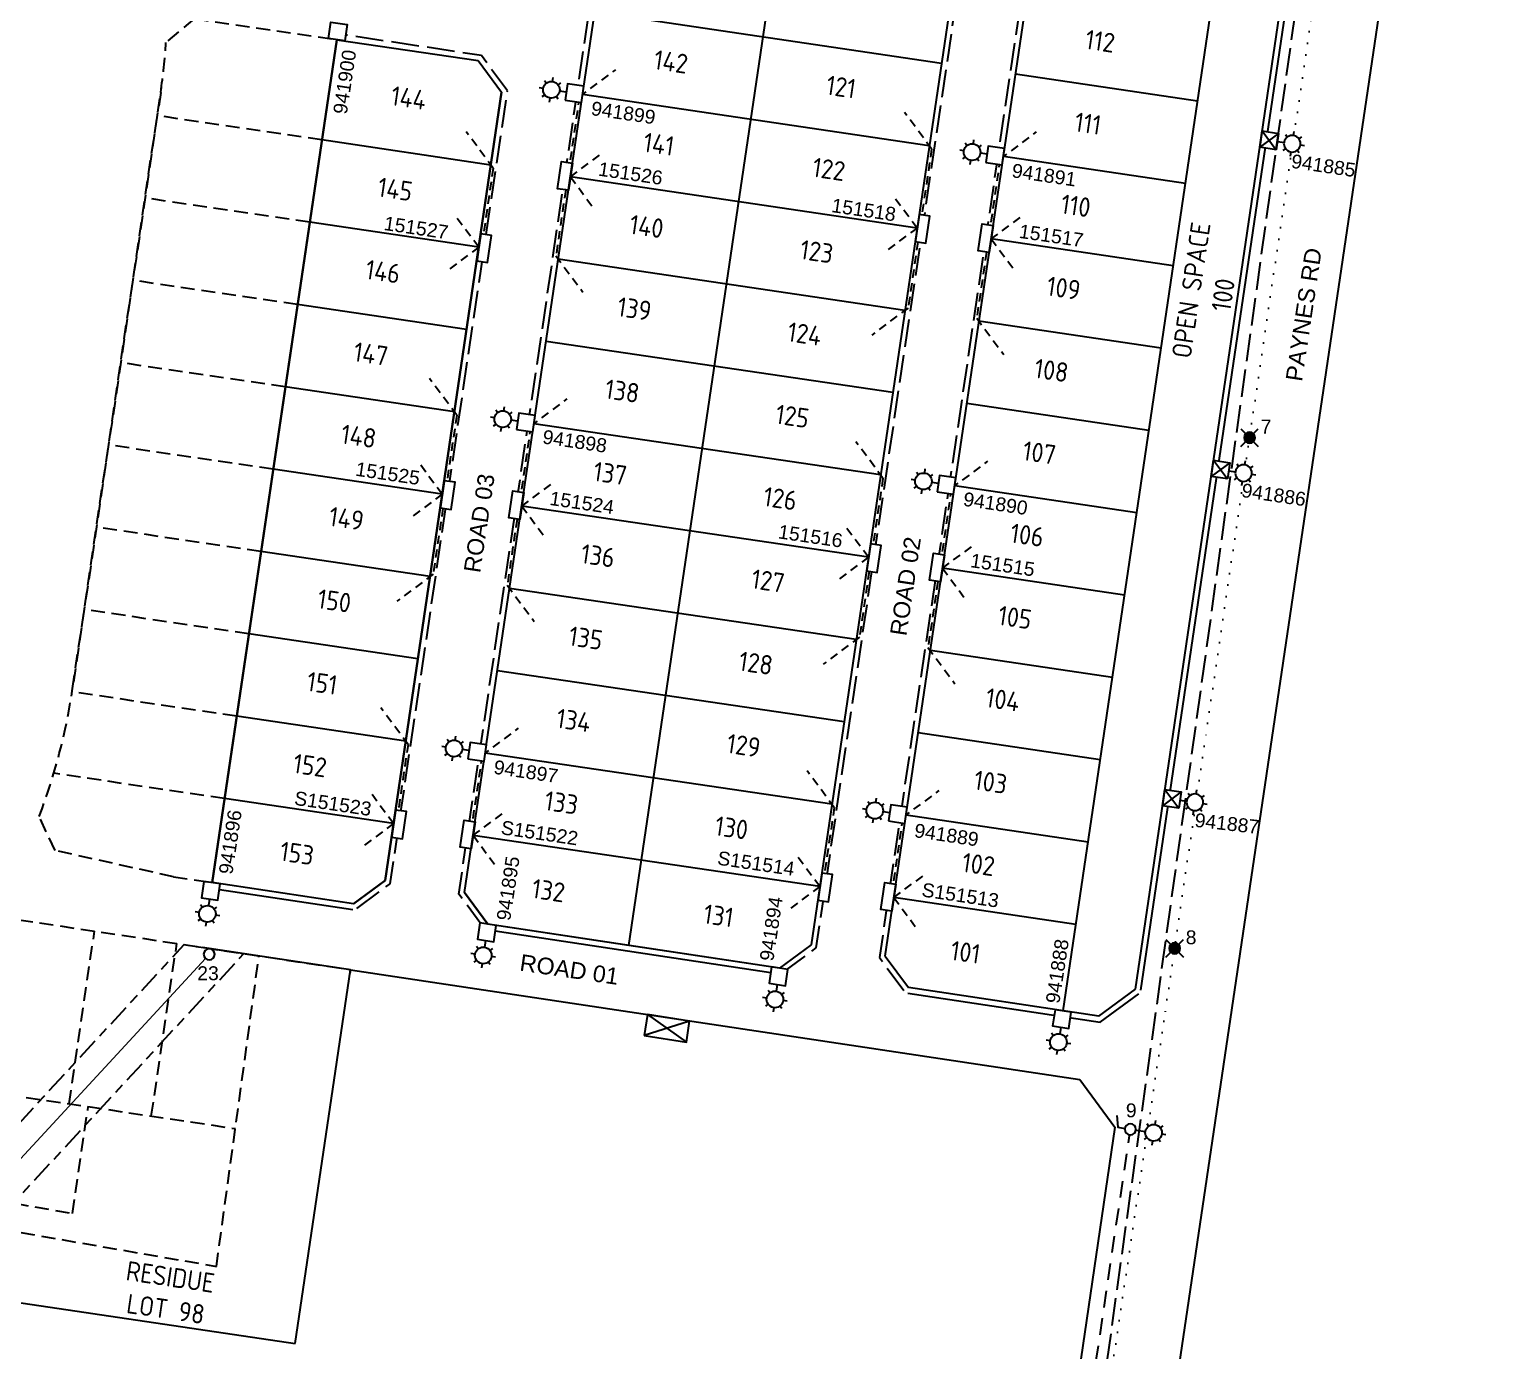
# Model space of a CAD drawing. Header units: metres. Extents: x 294464 to 297376, y 6182000 to 6185311.
# Drawn here: x 295816.6 to 296078.9, y 6183440.1 to 6183678.4 of the extents above; entities that cross this region are included whole.
import ezdxf
from ezdxf.enums import TextEntityAlignment as Align

# ---------------------------------------------------------------- set-up
doc = ezdxf.new("R2010")
doc.units = ezdxf.units.M
for name, pattern in [('Cable Exist UG', [8.2, 4, -1.2, 1.8, -1.2]), ('Cable Remove', [2, 0, -2]), ('Dash', [5, 3, -2]), ('DASHED', [0.75, 0.5, -0.25]), ('IE Trench LV', [6.5, 5, -1.5])]:
    doc.linetypes.add(name, pattern=pattern)
for name, color, linetype in [('_User Miscellaneous1', 7, 'Continuous'), ('_User Miscellaneous2', 7, 'Continuous'), ('_User_LV_Exist', 7, 'Continuous'), ('Equip_SP_SL_NEW', 7, 'Continuous'), ('Notes', 7, 'Continuous'), ('OH_Details_SP_MISC', 7, 'Continuous'), ('Services_SP_NEW_UG', 7, 'Continuous'), ('Sub_SP_NEW', 7, 'Continuous'), ('SupportsOH_SP_TR_HV_LV_SL_NEW', 7, 'Continuous'), ('SupportsUG_SP_LV_EXT', 7, 'Continuous'), ('SupportsUG_SP_LV_NEW', 7, 'Continuous'), ('SupportsUG_SP_LV_SL_NEW', 7, 'Continuous'), ('Trench_SP_NEW', 7, 'Continuous')]:
    doc.layers.add(name, color=color, linetype=linetype)
doc.layers.add('Cadastre Roads_SP_EXT', color=9, linetype='Continuous', lineweight=5)
doc.styles.add('POLE_LABEL', font='arial.ttf')
doc.styles.add('SL_LABEL', font='arial.ttf')
doc.styles.get("Standard").update_dxf_attribs({"font": 'arial.ttf'})
doc.styles.add('X_78107_BDRY_ST01$0$IsoCP', font='isocp.shx')
doc.linetypes.add('Cable 1', pattern='A,7,-3,["//",Standard,S=1.5,R=0,X=-2.1,Y=-0.7],-0.001', length=10.001)
doc.linetypes.add('IE Trench HV', pattern='A,7,-0.2,["/",Standard,S=3,R=0,X=0.6,Y=-1.4],-2.5', length=9.7)

# ---------------------------------------------------------------- blocks, each defined once
blk = doc.blocks.new('SUB_PADMOUNT_NEW')
for p, q in [((-3.84, 1.92), (3.84, -1.92)), ((3.84, 1.92), (-3.84, -1.92))]:
    blk.add_line(p, q)
blk.add_lwpolyline([(-3.84, -1.92), (3.84, -1.92), (3.84, 1.92), (-3.84, 1.92)], close=True)
for tag, height, flags, p in [('ASSET_NUM', 2.5, 8, (2, 2)), ('STREET_CODE', 0.2, 9, (1.5, 0)), ('OPERATING_VOLTAGE', 0.2, 9, (1.5, -0.4)), ('ORIENTATION', 0.2, 9, (1.5, -0.6)), ('OWNED_BY', 0.2, 9, (1.5, -0.8)), ('OPERATED_BY', 0.2, 9, (1.5, -1)), ('CONSTRUCTED_VOLTAGE', 0.2, 9, (1.5, -1.4)), ('SECONDARY_VOLTAGE', 0.2, 9, (1.5, -1.6)), ('STATE', 0.2, 9, (1.5, -1.8)), ('SUBSTATION_TYPE', 0.2, 9, (1.5, -2.2)), ('NO_PHASES', 0.2, 9, (1.5, -0.2)), ('MAINTAINED_BY', 0.2, 9, (1.5, -1.2)), ('PARENT', 0.2, 9, (1.5, -2)), ('USAGE', 0.2, 9, (1.5, -2.4)), ('LEGEND', 0.2, 9, (1.5, -2.6)), ('SUBURB', 0.2, 9, (1.5, -2.8)), ('STREETNAME', 0.2, 9, (1.5, -3)), ('Z', 0.2, 1, (1.5, -3.6)), ('LOCATION', 0.2, 9, (1.5, -3.2)), ('NOTES', 0.2, 9, (1.5, -3.4))]:
    blk.add_attdef(tag, text='', height=height, dxfattribs=dict(flags=flags)).set_placement(p, align=Align.MIDDLE_LEFT)
blk = doc.blocks.new('COLUMN_NEW')
blk.add_wipeout([(-1.485, -1.485), (1.485, -1.485), (1.485, 1.485), (-1.485, 1.485)])
at = {"lineweight": -3}
blk.add_lwpolyline([(-1.485, -1.485), (1.485, -1.485), (1.485, 1.485), (-1.485, 1.485)], close=True, dxfattribs=at)
for tag, height, flags, p in [('ASSET_NUM', 2.5, 8, (2, 2)), ('STREET_CODE', 0.2, 9, (1.5, 0)), ('OWNED_BY', 0.2, 9, (1.5, -0.4)), ('OPERATED_BY', 0.2, 9, (1.5, -0.6)), ('STATE', 0.2, 9, (1.5, -1)), ('SUBURB', 0.2, 9, (1.5, -1.8)), ('STREETNAME', 0.2, 9, (1.5, -2)), ('COLUMN_TYPE', 0.2, 9, (1.5, -0.2)), ('USAGE', 0.2, 9, (1.5, -1.2)), ('MAINTAINED_BY', 0.2, 9, (1.5, -0.8)), ('LEGEND', 0.2, 9, (1.5, -1.4)), ('PARENT', 0.2, 9, (1.5, -1.6)), ('LOCATION', 0.2, 9, (1.5, -2.2)), ('NOTES', 0.2, 9, (1.5, -2.4)), ('LABEL_ALIGNMENT', 0.2, 9, (1.5, -2.6)), ('Z', 0.2, 1, (1.5, -2.8))]:
    blk.add_attdef(tag, text='', height=height, dxfattribs=dict(flags=flags)).set_placement(p, align=Align.MIDDLE_LEFT)
at = {"style": 'POLE_LABEL', "flags": 9}
blk.add_attdef('STRUCTURE_PLANT_NUMBER', text='', height=0.2, dxfattribs=at).set_placement((1.5, 0.242), align=Align.MIDDLE_LEFT)
blk = doc.blocks.new('*U27')
for tag, height, flags, p in [('OPERATING_VOLTAGE', 0.2, 9, (0, -1.4)), ('ORIENTATION', 0.2, 9, (0, -1.6)), ('OWNED_BY', 0.2, 9, (0, -1.8)), ('STATE', 0.2, 9, (0, -2)), ('CEXIST', 0.2, 9, (0, -2.4)), ('CNEW', 0.2, 9, (0, -2.6)), ('NO_PHASES', 0.2, 9, (0, -1.2)), ('USAGE', 0.2, 9, (0, -2.2)), ('LNUMBER', 2.5, 8, (1.2, -2.8)), ('CNUMBER', 0.2, 9, (0, -2.8)), ('CREMOVE', 0.2, 9, (0, -3)), ('CREPLACE', 0.2, 9, (0, -3.2)), ('LKINGHEIGHT', 0.2, 9, (0, -3.4)), ('LBRACKET', 0.2, 9, (0, -3.6)), ('LBRACKETVOCAB', 0.2, 9, (0, -3.8)), ('LCATEGORY', 0.2, 9, (0, -4)), ('LCHARGE1', 0.2, 9, (0, -4.2)), ('LCHARGE1PERCENT', 0.2, 9, (0, -4.4)), ('LCHARGE2', 0.2, 9, (0, -4.6)), ('LCHARGE2PERCENT', 0.2, 9, (0, -4.8)), ('LCHARGE3', 0.2, 9, (0, -5)), ('LCHARGE3PERCENT', 0.2, 9, (0, -5.2)), ('LEXIST', 0.2, 9, (0, -5.4)), ('LLAMP', 0.2, 9, (0, -5.6)), ('LLAMPVOCAB', 0.2, 9, (0, -5.8)), ('LMAST', 0.2, 9, (0, -6)), ('LMASTVOCAB', 0.2, 9, (0, -6.2)), ('LNEW', 0.2, 9, (0, -6.4)), ('LANTNUMBER', 0.2, 9, (0, -6.6)), ('LOUTREACH', 0.2, 9, (0, -7)), ('LOUTREACHVOCAB', 0.2, 9, (0, -7.2)), ('LRATECODE', 0.2, 9, (0, -7.4)), ('LREMOVE', 0.2, 9, (0, -7.6)), ('LREPLACE', 0.2, 9, (0, -7.8)), ('SUBURB', 0.2, 9, (0, -8.6)), ('STREETNAME', 0.2, 9, (0, -8.8)), ('LTYPE', 0.2, 9, (0, -8)), ('LTYPEVOCAB', 0.2, 9, (0, -8.2)), ('LEGEND', 0.2, 9, (0, -8.4)), ('LOCATION', 0.2, 9, (0, -9)), ('NOTES', 0.2, 9, (0, -9.2)), ('MAINTAINED_BY', 0.2, 9, (0, -9.86))]:
    blk.add_attdef(tag, text='', height=height, dxfattribs=dict(flags=flags)).set_placement(p, align=Align.MIDDLE_LEFT)
at = {"flags": 9}
blk.add_attdef('OPERATED_BY', (0, -9.61), '', height=0.2, dxfattribs=at)
blk.add_wipeout([(0, 4.97), (1.46, 4.18), (2.25, 2.72), (1.46, 1.26), (0, 0.37), (-1.46, 1.26), (-2.25, 2.72), (-1.46, 4.18)])
for p, q in [((-2.25, 2.72), (-1.5, 2.72)), ((-1.46, 4.18), (-1.06, 3.78)), ((0, 4.22), (0, 4.97)), ((1.46, 4.18), (1.06, 3.78)), ((1.5, 2.72), (2.25, 2.72)), ((-1.46, 1.26), (-1.06, 1.66)), ((0, 0), (0, 1.22)), ((0, 0), (0, 0)), ((1.46, 1.26), (1.06, 1.66))]:
    blk.add_line(p, q)
blk.add_circle((0, 2.72), 1.5)
at = {"style": 'SL_LABEL'}
for tag, height, flags, p in [('ASSET_NUM', 2.5, 8, (2, 2)), ('STREET_CODE', 0.2, 9, (0, -0.2))]:
    blk.add_attdef(tag, text='', height=height, dxfattribs=dict(at, flags=flags)).set_placement(p, align=Align.MIDDLE_LEFT)
at = {"flags": 1}
blk.add_attdef('Z', (0, 0), '', height=0.2, dxfattribs=at)
at = {"flags": 9}
for tag, p in [('CONSTRUCTED_VOLTAGE', (0, -0.4)), ('CONTROL_TYPE', (0, -0.6)), ('LANTERN_PURPOSE', (0, -0.8)), ('LANTERN_TYPE', (0, -1))]:
    blk.add_attdef(tag, text='', height=0.2, dxfattribs=at).set_placement(p, align=Align.MIDDLE_LEFT)
blk = doc.blocks.new('*U53')
blk.add_wipeout([(-1.485, -1.485), (1.485, -1.485), (1.485, 1.485), (-1.485, 1.485)])
at = {"lineweight": -3}
blk.add_lwpolyline([(-1.485, -1.485), (1.485, -1.485), (1.485, 1.485), (-1.485, 1.485)], close=True, dxfattribs=at)
at = {"linetype": 'IE Trench LV', "flags": 128}
for points in [[(-1.485, 1.485), (1.485, -1.485)], [(1.485, 1.485), (-1.485, -1.485)]]:
    blk.add_lwpolyline(points, dxfattribs=at)
for tag, height, flags, p in [('ASSET_NUM', 2.5, 8, (2, 2)), ('STREET_CODE', 0.2, 9, (1.5, 0)), ('OWNED_BY', 0.2, 9, (1.5, -0.4)), ('OPERATED_BY', 0.2, 9, (1.5, -0.6)), ('STATE', 0.2, 9, (1.5, -1)), ('SUBURB', 0.2, 9, (1.5, -1.8)), ('STREETNAME', 0.2, 9, (1.5, -2)), ('COLUMN_TYPE', 0.2, 9, (1.5, -0.2)), ('USAGE', 0.2, 9, (1.5, -1.2)), ('MAINTAINED_BY', 0.2, 9, (1.5, -0.8)), ('LEGEND', 0.2, 9, (1.5, -1.4)), ('PARENT', 0.2, 9, (1.5, -1.6)), ('LOCATION', 0.2, 9, (1.5, -2.2)), ('NOTES', 0.2, 9, (1.5, -2.4)), ('LABEL_ALIGNMENT', 0.2, 9, (1.5, -2.6)), ('Z', 0.2, 1, (1.5, -2.8))]:
    blk.add_attdef(tag, text='', height=height, dxfattribs=dict(flags=flags)).set_placement(p, align=Align.MIDDLE_LEFT)
at = {"style": 'POLE_LABEL', "flags": 9}
blk.add_attdef('STRUCTURE_PLANT_NUMBER', text='', height=0.2, dxfattribs=at).set_placement((1.5, 0.242), align=Align.MIDDLE_LEFT)
blk = doc.blocks.new('PILLAR_NEW')
blk.add_wipeout([(-2.47, 0.99), (2.47, 0.99), (2.47, -0.99), (-2.47, -0.99)])
at = {"lineweight": -3}
blk.add_lwpolyline([(-2.47, 0.99), (2.47, 0.99), (2.47, -0.99), (-2.47, -0.99)], close=True, dxfattribs=at)
for tag, height, flags, p in [('ASSET_NUM', 2.5, 8, (2, 4)), ('STREET_CODE', 0.2, 9, (1.5, 2)), ('OWNED_BY', 0.2, 9, (1.5, 1.8)), ('OPERATED_BY', 0.2, 9, (1.5, 1.6)), ('STATE', 0.2, 9, (1.5, 1.2)), ('SUPPORT_TYPE', 0.2, 9, (1.5, 1)), ('SUBURB', 0.2, 9, (1.5, 0.2)), ('STREETNAME', 0.2, 9, (1.5, 0)), ('MAINTAINED_BY', 0.2, 9, (1.5, 1.4)), ('USAGE', 0.2, 9, (1.5, 0.8)), ('LEGEND', 0.2, 9, (1.5, 0.6)), ('PARENT', 0.2, 9, (1.5, 0.4)), ('Z', 0.2, 1, (1.5, -0.6)), ('LOCATION', 0.2, 9, (1.5, -0.2)), ('NOTES', 0.2, 9, (1.5, -0.4))]:
    blk.add_attdef(tag, text='', height=height, dxfattribs=dict(flags=flags)).set_placement(p, align=Align.MIDDLE_LEFT)
blk = doc.blocks.new('POLE_DEL')
h = blk.add_hatch(color=256)
edge = h.paths.add_edge_path()
edge.add_arc((0, 0), 1, 180, 360)
edge.add_arc((0, 0), 1, 0, 180)
for p, q in [((-1.58, 1.58), (1.58, -1.58)), ((-1.58, -1.58), (1.58, 1.58))]:
    blk.add_line(p, q)
blk.add_lwpolyline([(-1, 0, 1), (1, 0, 1)], format="xyb", close=True)
for tag, height, flags, p in [('pNumber', 2.5, 8, (0, 2.07)), ('OWNED_BY', 0.2, 9, (0, -0.4)), ('SPECIAL_USE', 0.2, 9, (0, -0.6)), ('STATE', 0.2, 9, (0, -0.8)), ('cLV', 0.2, 9, (0, -1.2)), ('cHV', 0.2, 9, (0, -1.8)), ('USAGE', 0.2, 9, (0, -1)), ('hDepth', 0.2, 9, (0, -1.4)), ('hDia', 0.2, 9, (0, -1.6)), ('LBRACKET', 0.2, 9, (0, -2)), ('LExisting', 0.2, 9, (0, -2.2)), ('LANTNUMBER', 0.2, 9, (0, -2.4)), ('LOther', 0.2, 9, (0, -2.6)), ('cLinedev', 0.2, 9, (0, -3.2)), ('LRemove', 0.2, 9, (0, -2.8)), ('LEGEND', 0.2, 9, (0, -3)), ('pExisting', 0.2, 9, (0, -3.4)), ('PFNUMBER', 0.2, 9, (0, -3.6)), ('NEWPFNUMBER', 0.2, 9, (0, -3.8)), ('pFooting', 0.2, 9, (0, -4)), ('pNew', 0.2, 9, (0, -4.2)), ('pRelocate', 0.2, 9, (0, -4.6)), ('pRemove', 0.2, 9, (0, -4.8)), ('pReplace', 0.2, 9, (0, -5)), ('pStay', 0.2, 9, (0, -5.2)), ('cspan', 0.2, 9, (0, -5.6)), ('SUBURB', 0.2, 9, (0, -5.8)), ('STREETNAME', 0.2, 9, (0, -6)), ('pType', 0.2, 9, (0, -5.4)), ('LOCATION', 0.2, 9, (0, -6.2)), ('NOTES', 0.2, 9, (0, -6.4))]:
    blk.add_attdef(tag, text='', height=height, dxfattribs=dict(flags=flags)).set_placement(p, align=Align.MIDDLE_LEFT)
at = {"flags": 1}
blk.add_attdef('Z', (0, 0), '', height=0.2, dxfattribs=at)
at = {"style": 'POLE_LABEL', "flags": 9}
blk.add_attdef('STREET_CODE', text='', height=0.2, dxfattribs=at).set_placement((0, -0.2), align=Align.MIDDLE_LEFT)
blk = doc.blocks.new('POLE_NEW')
for tag, height, flags, p in [('pNumber', 2.5, 8, (-17.84, 2.07)), ('OWNED_BY', 0.2, 9, (1.15, -0.4)), ('SPECIAL_USE', 0.2, 9, (1.15, -0.8)), ('STATE', 0.2, 9, (1.15, -1)), ('cLV', 0.2, 9, (1.15, -1.4)), ('hDepth', 0.2, 9, (1.15, -1.6)), ('hDia', 0.2, 9, (1.15, -1.8)), ('cHV', 0.2, 9, (1.15, -2)), ('PARENT', 0.2, 9, (1.15, -0.6)), ('USAGE', 0.2, 9, (1.15, -1.2)), ('LBRACKET', 0.2, 9, (1.15, -2.2)), ('LExisting', 0.2, 9, (1.15, -2.4)), ('LANTNUMBER', 0.2, 9, (1.15, -2.6)), ('cLinedev', 0.2, 9, (1.15, -3.4)), ('pExisting', 0.2, 9, (1.15, -3.6)), ('pFooting', 0.2, 9, (1.15, -4.2)), ('pNew', 0.2, 9, (1.15, -4.4)), ('pRelocate', 0.2, 9, (1.15, -4.8)), ('pRemove', 0.2, 9, (1.15, -5)), ('pReplace', 0.2, 9, (1.15, -5.2)), ('LOther', 0.2, 9, (1.15, -2.8)), ('LRemove', 0.2, 9, (1.15, -3)), ('LEGEND', 0.2, 9, (1.15, -3.2)), ('PFNUMBER', 0.2, 9, (1.15, -3.8)), ('NEWPFNUMBER', 0.2, 9, (1.15, -4)), ('pStay', 0.2, 9, (1.15, -5.4)), ('pType', 0.2, 9, (1.15, -5.6)), ('cspan', 0.2, 9, (1.15, -5.8)), ('SUBURB', 0.2, 9, (1.15, -6)), ('STREETNAME', 0.2, 9, (1.15, -6.2)), ('OPERATED_BY', 0.2, 9, (1.15, -6.89)), ('LOCATION', 0.2, 9, (1.15, -6.4)), ('NOTES', 0.2, 9, (1.15, -6.6)), ('MAINTAINED_BY', 0.2, 9, (1.15, -7.22))]:
    blk.add_attdef(tag, text='', height=height, dxfattribs=dict(flags=flags)).set_placement(p, align=Align.MIDDLE_LEFT)
at = {"style": 'POLE_LABEL'}
for tag, height, flags, p in [('ASSET_NUM', 2.5, 8, (2, 2)), ('STRUCTURE_PLANT_NUMBER', 0.2, 9, (1.15, 0.09)), ('STREET_CODE', 0.2, 9, (1.15, -0.2))]:
    blk.add_attdef(tag, text='', height=height, dxfattribs=dict(at, flags=flags)).set_placement(p, align=Align.MIDDLE_LEFT)
at = {"flags": 1}
blk.add_attdef('Z', (1.15, -7.59), '', height=0.2, dxfattribs=at)
blk.add_wipeout([(0.07, 1), (-0.06, 1), (-0.18, 0.98), (-0.3, 0.95), (-0.42, 0.91), (-0.53, 0.85), (-0.63, 0.77), (-0.73, 0.69), (-0.81, 0.59), (-0.87, 0.49), (-0.93, 0.37), (-0.97, 0.25), (-0.99, 0.13), (-1, 0.01), (-0.99, -0.12), (-0.97, -0.24), (-0.93, -0.36), (-0.88, -0.48), (-0.81, -0.58), (-0.73, -0.68), (-0.64, -0.77), (-0.54, -0.84), (-0.43, -0.9), (-0.31, -0.95), (-0.19, -0.98), (-0.07, -1), (0.06, -1), (0.18, -0.98), (0.3, -0.95), (0.42, -0.91), (0.53, -0.85), (0.63, -0.77), (0.73, -0.69), (0.81, -0.59), (0.87, -0.49), (0.93, -0.37), (0.97, -0.25), (0.99, -0.13), (1, -0.01), (0.99, 0.12), (0.97, 0.24), (0.93, 0.36), (0.88, 0.48), (0.81, 0.58), (0.73, 0.68), (0.64, 0.77), (0.54, 0.84), (0.43, 0.9), (0.31, 0.95), (0.19, 0.98)])
at = {"lineweight": -3}
blk.add_lwpolyline([(-1, 0, 1), (1, 0, 1)], format="xyb", close=True, dxfattribs=at)
blk = doc.blocks.new('SL_LANTERN_NEW')
blk.add_line((0, 0), (0, 0))
for tag, p, flags in [('Z', (0, 0), 1), ('OPERATED_BY', (0, -9.61), 9)]:
    blk.add_attdef(tag, p, '', height=0.2, dxfattribs=dict(flags=flags))
at = {"style": 'SL_LABEL', "flags": 9}
blk.add_attdef('STREET_CODE', text='', height=0.2, dxfattribs=at).set_placement((0, -0.2), align=Align.MIDDLE_LEFT)
for tag, height, flags, p in [('CONSTRUCTED_VOLTAGE', 0.2, 9, (0, -0.4)), ('CONTROL_TYPE', 0.2, 9, (0, -0.6)), ('OPERATING_VOLTAGE', 0.2, 9, (0, -1.4)), ('ORIENTATION', 0.2, 9, (0, -1.6)), ('OWNED_BY', 0.2, 9, (0, -1.8)), ('STATE', 0.2, 9, (0, -2)), ('CEXIST', 0.2, 9, (0, -2.4)), ('CNEW', 0.2, 9, (0, -2.6)), ('LANTERN_PURPOSE', 0.2, 9, (0, -0.8)), ('LANTERN_TYPE', 0.2, 9, (0, -1)), ('NO_PHASES', 0.2, 9, (0, -1.2)), ('USAGE', 0.2, 9, (0, -2.2)), ('LNUMBER', 2.5, 8, (1.2, -2.8)), ('CNUMBER', 0.2, 9, (0, -2.8)), ('CREMOVE', 0.2, 9, (0, -3)), ('CREPLACE', 0.2, 9, (0, -3.2)), ('LKINGHEIGHT', 0.2, 9, (0, -3.4)), ('LBRACKET', 0.2, 9, (0, -3.6)), ('LBRACKETVOCAB', 0.2, 9, (0, -3.8)), ('LCATEGORY', 0.2, 9, (0, -4)), ('LCHARGE1', 0.2, 9, (0, -4.2)), ('LCHARGE1PERCENT', 0.2, 9, (0, -4.4)), ('LCHARGE2', 0.2, 9, (0, -4.6)), ('LCHARGE2PERCENT', 0.2, 9, (0, -4.8)), ('LCHARGE3', 0.2, 9, (0, -5)), ('LCHARGE3PERCENT', 0.2, 9, (0, -5.2)), ('LEXIST', 0.2, 9, (0, -5.4)), ('LLAMP', 0.2, 9, (0, -5.6)), ('LLAMPVOCAB', 0.2, 9, (0, -5.8)), ('LMAST', 0.2, 9, (0, -6)), ('LMASTVOCAB', 0.2, 9, (0, -6.2)), ('LNEW', 0.2, 9, (0, -6.4)), ('LANTNUMBER', 0.2, 9, (0, -6.6)), ('LOUTREACH', 0.2, 9, (0, -7)), ('LOUTREACHVOCAB', 0.2, 9, (0, -7.2)), ('LRATECODE', 0.2, 9, (0, -7.4)), ('LREMOVE', 0.2, 9, (0, -7.6)), ('LREPLACE', 0.2, 9, (0, -7.8)), ('SUBURB', 0.2, 9, (0, -8.6)), ('STREETNAME', 0.2, 9, (0, -8.8)), ('LTYPE', 0.2, 9, (0, -8)), ('LTYPEVOCAB', 0.2, 9, (0, -8.2)), ('LEGEND', 0.2, 9, (0, -8.4)), ('LOCATION', 0.2, 9, (0, -9)), ('NOTES', 0.2, 9, (0, -9.2)), ('MAINTAINED_BY', 0.2, 9, (0, -9.86))]:
    blk.add_attdef(tag, text='', height=height, dxfattribs=dict(flags=flags)).set_placement(p, align=Align.MIDDLE_LEFT)
blk.add_wipeout([(0, 6.47), (1.46, 5.68), (2.25, 4.22), (1.46, 2.76), (0, 1.86), (-1.46, 2.76), (-2.25, 4.22), (-1.46, 5.68)])
for p, q in [((-1.46, 5.68), (-1.06, 5.28)), ((0, 5.72), (0, 6.47)), ((1.46, 5.68), (1.06, 5.28)), ((-2.25, 4.22), (-1.5, 4.22)), ((-1.46, 2.76), (-1.06, 3.16)), ((0, 0), (0, 2.72)), ((1.46, 2.76), (1.06, 3.16)), ((1.5, 4.22), (2.25, 4.22))]:
    blk.add_line(p, q)
blk.add_circle((0, 4.22), 1.5)
at = {"style": 'SL_LABEL', "flags": 8}
blk.add_attdef('ASSET_NUM', text='', height=2.5, dxfattribs=at).set_placement((2, 2), align=Align.MIDDLE_LEFT)
blk = doc.blocks.new('A$C3DA9484B')
at = {"layer": '_User Miscellaneous2', "linetype": 'Continuous'}
blk.add_line((779.77, -125.87), (850.99, 355.83), dxfattribs=at)
at = {"layer": '_User Miscellaneous2'}
for p, q in [((743.05, 58.25), (777.35, 290.26)), ((696.83, 60.16), (730.24, 286.13)), ((775.14, 48.36), (810.13, 285.03)), ((788.16, 52.26), (822.29, 283.09)), ((761.61, 276.06), (729.7, 60.26)), ((761.61, 276.06), (729.7, 60.26)), ((667.22, 69.68), (692.88, 243.23)), ((667.22, 69.68), (692.88, 243.23)), ((753.19, 219.15), (690.69, 228.39)), ((621.69, 71.48), (644.16, 223.42)), ((644.16, 223.42), (669.68, 219.64)), ((644.16, 223.42), (669.68, 219.64)), ((669.68, 219.64), (673.9, 213.97)), ((669.68, 219.64), (673.9, 213.97)), ((799.38, 212.32), (766.55, 217.18)), ((652.88, 71.84), (673.9, 213.97)), ((673.9, 213.97), (652.88, 71.84)), ((751, 204.31), (688.5, 213.55)), ((671.96, 200.83), (641.48, 205.34)), ((797.18, 197.48), (764.35, 202.34)), ((748.8, 189.47), (686.3, 198.71)), ((669.76, 186), (639.29, 190.5)), ((794.99, 182.64), (762.16, 187.5)), ((746.61, 174.63), (684.11, 183.88)), ((667.57, 171.16), (637.1, 175.66)), ((792.8, 167.8), (759.96, 172.66)), ((744.41, 159.8), (681.91, 169.04)), ((665.38, 156.32), (634.9, 160.82)), ((790.6, 152.97), (757.77, 157.82)), ((742.22, 144.96), (679.72, 154.2)), ((663.18, 141.48), (632.71, 145.99)), ((788.41, 138.13), (755.58, 142.98)), ((740.03, 130.12), (677.53, 139.36)), ((660.99, 126.64), (630.51, 131.15)), ((786.21, 123.29), (753.38, 128.14)), ((737.83, 115.28), (675.33, 124.52)), ((658.79, 111.8), (628.32, 116.31)), ((784.02, 108.45), (751.19, 113.3)), ((735.64, 100.44), (673.14, 109.68)), ((656.6, 96.96), (626.13, 101.47)), ((781.83, 93.61), (748.99, 98.47)), ((733.44, 85.6), (670.94, 94.84)), ((654.41, 82.13), (623.93, 86.63)), ((779.63, 78.77), (746.8, 83.63)), ((731.25, 70.76), (668.75, 80)), ((647.21, 67.63), (621.69, 71.48)), ((647.21, 67.63), (621.69, 71.48)), ((647.21, 67.63), (652.88, 71.84)), ((652.88, 71.84), (647.21, 67.63)), ((667.22, 69.68), (671.43, 63.98)), ((671.43, 63.98), (667.22, 69.68)), ((777.44, 63.93), (744.6, 68.79)), ((724.02, 56.06), (671.43, 63.98)), ((696.83, 60.16), (671.43, 63.98)), ((646.65, 55.79), (619.97, 59.81)), ((724.02, 56.06), (696.83, 60.16)), ((729.7, 60.26), (724.02, 56.06)), ((743.05, 58.25), (747.26, 52.56)), ((636.69, -11.59), (646.65, 55.79)), ((636.69, -11.59), (646.65, 55.79)), ((646.65, 55.79), (646.55, 55.09)), ((646.65, 55.79), (778.17, 35.97)), ((781.57, 47.39), (747.26, 52.56)), ((781.57, 47.39), (788.16, 52.26)), ((778.17, 35.97), (784.48, 27.43)), ((784.48, 27.43), (763.53, -114.25)), ((547.8, 1.55), (636.69, -11.59)), ((547.8, 1.55), (636.69, -11.59))]:
    blk.add_line(p, q, dxfattribs=at)
at = {"layer": '_User Miscellaneous2', "linetype": 'DASHED', "ltscale": 5}
for p, q in [((618.54, 227.21), (613.38, 222.94)), ((618.54, 227.21), (644.16, 223.42)), ((593.41, 77.27), (590.52, 83.4)), ((614.73, 72.53), (593.41, 77.27)), ((614.73, 72.53), (621.69, 71.48)), ((586.88, 64.79), (646.65, 55.79))]:
    blk.add_line(p, q, dxfattribs=at)
at = {"layer": '_User Miscellaneous2'}
for points in [[(644.16, 223.42), (621.69, 71.48)], [(644.16, 223.42), (621.69, 71.45)]]:
    blk.add_lwpolyline(points, dxfattribs=at)
at = {"layer": '_User Miscellaneous2', "linetype": 'DASHED', "ltscale": 5}
for points in [[(613.38, 222.94, -0.020578), (612.43, 213.93), (596.54, 106.46)], [(590.52, 83.4, 0.054216), (596.54, 106.46), (612.55, 214.74)]]:
    blk.add_lwpolyline(points, format="xyb", dxfattribs=at)
for points in [[(641.48, 205.34), (611.81, 209.73)], [(639.29, 190.5), (609.61, 194.89)], [(637.1, 175.66), (607.42, 180.05)], [(634.9, 160.82), (605.22, 165.21)], [(632.71, 145.99), (603.03, 150.37)], [(630.51, 131.15), (600.84, 135.54)], [(628.32, 116.31), (598.64, 120.7)], [(626.13, 101.47), (596.45, 105.86)], [(623.93, 86.63), (593.16, 91.18)], [(595.9, 31.61), (600.5, 62.74)], [(610.74, 29.41), (615.34, 60.5)], [(622.48, 2.3), (630.15, 58.27)], [(565.9, 36.08), (625.89, 27.15)], [(596.54, 11.86), (599.37, 31.13)], [(556.49, 18.8), (596.54, 11.86)], [(553.97, 14.16), (622.48, 2.3)]]:
    blk.add_lwpolyline(points, dxfattribs=at)
at = {"layer": '_User Miscellaneous2', "char_height": 3.5, "attachment_point": 5, "style": 'X_78107_BDRY_ST01$0$IsoCP'}
for s, insert, rotation in [('{\\C256;112}', (781.81, 223.15), 351.5891), ('{\\C256;142}', (704.43, 219.43), 351.5891), ('{\\C256;121}', (735.1, 214.9), 351.5891), ('{\\C256;144}', (657.14, 212.92), 351.5891), ('{\\C256;111}', (779.61, 208.31), 351.5891), ('{\\C256;141}', (702.24, 204.59), 351.5891), ('{\\C256;122}', (732.9, 200.06), 351.5891), ('{\\C256;145}', (654.71, 196.46), 351.5891), ('{\\C256;110}', (777.42, 193.48), 351.5891), ('{\\C256;140}', (700.04, 189.75), 351.5891), ('OPEN SPACE\\P100', (801.09, 177.85), 81.5891), ('{\\C256;123}', (730.71, 185.22), 351.5891), ('{\\C256;146}', (652.51, 181.62), 351.5891), ('{\\C256;109}', (775.23, 178.64), 351.5891), ('{\\C256;139}', (697.85, 174.91), 351.5891), ('{\\C256;124}', (728.52, 170.38), 351.5891), ('{\\C256;147}', (650.32, 166.78), 351.5891), ('{\\C256;108}', (773.03, 163.8), 351.5891), ('{\\C256;138}', (695.65, 160.08), 351.5891), ('{\\C256;125}', (726.32, 155.54), 351.5891), ('{\\C256;148}', (648.13, 151.94), 351.5891), ('{\\C256;107}', (770.84, 148.96), 351.5891), ('{\\C256;137}', (693.46, 145.24), 351.5891), ('{\\C256;126}', (724.13, 140.7), 351.5891), ('{\\C256;149}', (645.93, 137.1), 351.5891), ('{\\C256;106}', (768.64, 134.12), 351.5891), ('{\\C256;136}', (691.27, 130.4), 351.5891), ('{\\C256;127}', (721.93, 125.86), 351.5891), ('{\\C256;150}', (643.74, 122.26), 351.5891), ('{\\C256;105}', (766.45, 119.28), 351.5891), ('{\\C256;135}', (689.07, 115.56), 351.5891), ('{\\C256;128}', (719.74, 111.03), 351.5891), ('{\\C256;151}', (641.54, 107.42), 351.5891), ('{\\C256;104}', (764.25, 104.44), 351.5891), ('{\\C256;134}', (686.88, 100.72), 351.5891), ('{\\C256;129}', (717.54, 96.19), 351.5891), ('{\\C256;152}', (639.35, 92.59), 351.5891), ('{\\C256;103}', (762.06, 89.6), 351.5891), ('{\\C256;133}', (684.68, 85.88), 351.5891), ('{\\C256;130}', (715.35, 81.35), 351.5891), ('{\\C256;153}', (637.01, 76.76), 351.5891), ('{\\C256;102}', (759.87, 74.77), 351.5891), ('{\\C256;132}', (682.34, 70.05), 351.5891), ('{\\C256;131}', (713.01, 65.52), 351.5891), ('{\\C256;101}', (757.53, 58.94), 351.5891), ('RESIDUE\\PLOT 98', (613.76, -2.48), 351.5891)]:
    blk.add_mtext(s, dxfattribs=dict(at, insert=insert, rotation=rotation))

msp = doc.modelspace()

# ---------------------------------------------------------------- linework, layer by layer
at = {"layer": '_User_LV_Exist', "color": 7, "linetype": 'Cable 1', "lineweight": 0, "flags": 128}
msp.add_lwpolyline([(295810.67428, 6183470.02935), (295848.39937, 6183510.85869)], dxfattribs=at)
at = {"layer": 'Notes', "linetype": 'Cable Remove'}
msp.add_lwpolyline([(296052.50765, 6183736.223), (296050.14583, 6183696.60242), (296028.47852, 6183549.13592), (296021.19106, 6183499.5615), (295995.69957, 6183328.80067), (295991.78749, 6183318.20699)], dxfattribs=at)
at = {"layer": 'OH_Details_SP_MISC', "linetype": 'Dash', "flags": 128}
msp.add_lwpolyline([(295992.29176, 6183319.2305), (295997.61553, 6183361.34286), (296006.39182, 6183420.69753), (296015.16811, 6183480.0522)], dxfattribs=at)
at = {"layer": 'Services_SP_NEW_UG', "linetype": 'Dash', "ltscale": 0.5, "flags": 128}
for points in [[(295915.83393, 6183666.16179), (295922.40582, 6183671.04069)], [(295979.32364, 6183656.77409), (295974.4449, 6183663.3461)], [(295900.28505, 6183653.29778), (295895.40631, 6183659.86979)], [(295991.68918, 6183654.94567), (295998.26107, 6183659.82457)], [(295911.59206, 6183637.47372), (295916.4584, 6183630.91856)], [(295975.08177, 6183628.08601), (295968.52661, 6183623.21965)], [(295987.44731, 6183626.25759), (295992.31366, 6183619.70243)], [(295893.70284, 6183608.78178), (295888.8241, 6183615.35379)], [(295907.05764, 6183606.80712), (295913.62953, 6183611.68602)], [(295970.54735, 6183597.41941), (295965.66861, 6183603.99142)], [(295982.91289, 6183595.591), (295989.48478, 6183600.4699)], [(295889.46096, 6183580.0937), (295882.90581, 6183575.22734)], [(295902.81577, 6183578.11905), (295907.68211, 6183571.56389)], [(295966.30547, 6183568.73133), (295959.75032, 6183563.86497)], [(295978.67102, 6183566.90293), (295983.53736, 6183560.34776)], [(295884.92654, 6183549.42711), (295880.0478, 6183555.99912)], [(295898.28133, 6183547.45246), (295904.85323, 6183552.33136)], [(295961.77106, 6183538.06475), (295956.89232, 6183544.63676)], [(295974.1366, 6183536.23636), (295980.70849, 6183541.11526)]]:
    msp.add_lwpolyline(points, dxfattribs=at)
at = {"layer": 'Trench_SP_NEW', "linetype": 'IE Trench LV', "flags": 128}
for points in [[(295952.52218, 6183508.2876), (295958.5313, 6183512.73578), (295986.47362, 6183701.71159), (295990.56061, 6183729.3523), (295985.86403, 6183735.74925), (295958.30393, 6183740.14617)], [(296001.87605, 6183727.2584), (295969.90242, 6183511.01853), (295974.36122, 6183504.99507)], [(295898.5368, 6183516.41979), (295894.078, 6183522.44325), (295919.43857, 6183693.95851)], [(295875.70892, 6183519.86131), (295881.71804, 6183524.30949), (295899.02076, 6183641.32899)]]:
    msp.add_lwpolyline(points, dxfattribs=at)
at = {"layer": 'Trench_SP_NEW', "linetype": 'IE Trench HV', "flags": 128}
for points in [[(296017.0508, 6183505.14744), (296051.18106, 6183735.97308)], [(295975.01598, 6183504.6012), (296009.73929, 6183499.36932), (296016.65654, 6183504.48998)], [(296012.69498, 6183482.52563), (296012.91878, 6183480.44786), (296014.18018, 6183480.20061)]]:
    msp.add_lwpolyline(points, dxfattribs=at)

# ---------------------------------------------------------------- block references
at = {"layer": 'Equip_SP_SL_NEW', "rotation": 171.4315077942227}
for p in [(295849.15436, 6183521.57295), (295898.89805, 6183514.07791), (295951.48471, 6183506.1545)]:
    msp.add_blockref('*U27', p, dxfattribs=at)
at = {"layer": 'Sub_SP_NEW', "rotation": 351.1426774527999}
msp.add_blockref('SUB_PADMOUNT_NEW', (295931.61066, 6183498.25717), dxfattribs=at)
at = {"layer": 'SupportsUG_SP_LV_EXT'}
ref = msp.add_blockref('POLE_DEL', (296036.64456, 6183604.71357), dxfattribs=at)
ref.add_attrib('ASSET_NUM', '7', dxfattribs={"layer": '0', "height": 2.5, "style": 'POLE_LABEL'}).set_placement((296038.64456, 6183606.71357), align=Align.MIDDLE_LEFT)
ref = msp.add_blockref('POLE_DEL', (296023.13339, 6183512.6549, -1.09594), dxfattribs=at)
ref.add_attrib('ASSET_NUM', '8', dxfattribs={"layer": '0', "height": 2.5, "style": 'POLE_LABEL'}).set_placement((296025.13339, 6183514.6549, -1.09594), align=Align.MIDDLE_LEFT)
at = {"layer": 'SupportsUG_SP_LV_SL_NEW'}
ref = msp.add_blockref('COLUMN_NEW', (295872.28419, 6183677.91788), dxfattribs=dict(at, xscale=-1, rotation=261.4315078231751))
ref.add_attrib('ASSET_NUM', '941900', dxfattribs={"layer": '0', "height": 2.5, "rotation": 81.4315078}).set_placement((295872.63889, 6183663.07901), align=Align.MIDDLE_LEFT)

# ---------------------------------------------------------------- texts
at = {"layer": 'Cadastre Roads_SP_EXT'}
for s, rotation, p in [('PAYNES RD', 81.4700539, (296046.0978, 6183614.71038)), ('ROAD 03', 81.4700539, (295897.91955, 6183580.21231)), ('ROAD 02', 81.4700539, (295974.76406, 6183568.84994)), ('ROAD 01', 351.6706306, (295904.92252, 6183508.67216))]:
    msp.add_text(s, height=3, rotation=rotation, dxfattribs=at).set_placement(p)

# ---------------------------------------------------------------- next in the draw order: block references
at = {"layer": 'Equip_SP_SL_NEW'}
for p, rotation in [((295913.46363, 6183667.01772), 81.58908241807558), ((295989.3189, 6183655.80162), 81.58908241807558), ((295904.68734, 6183607.66305), 81.58908241807558), ((295980.54261, 6183596.44695), 81.58908241807558), ((295895.91105, 6183548.30838), 81.58908241807558), ((295971.76632, 6183537.09228), 81.58908241807558), ((296002.59814, 6183498.45307), 171.4315077942227)]:
    msp.add_blockref('*U27', p, dxfattribs=dict(at, rotation=rotation))
at = {"layer": 'Equip_SP_SL_NEW', "xscale": -1, "rotation": 261.5890823332561}
for p in [(296041.65699, 6183658.09271), (296032.8807, 6183598.73804), (296024.10441, 6183539.38337)]:
    msp.add_blockref('*U27', p, dxfattribs=at)
at = {"layer": 'Equip_SP_SL_NEW', "linetype": 'IE Trench LV', "rotation": 261.5862888472404}
msp.add_blockref('SL_LANTERN_NEW', (296015.16811, 6183480.0522), dxfattribs=at)
at = {"layer": 'SupportsOH_SP_TR_HV_LV_SL_NEW'}
ref = msp.add_blockref('POLE_NEW', (295849.07672, 6183511.59178), dxfattribs=at)
ref.add_attrib('ASSET_NUM', '23', dxfattribs={"layer": '0', "height": 2.5, "style": 'POLE_LABEL'}).set_placement((295846.92355, 6183508.17567), align=Align.MIDDLE_LEFT)
at = {"layer": 'SupportsUG_SP_LV_NEW'}
ref = msp.add_blockref('PILLAR_NEW', (295913.22826, 6183651.88943), dxfattribs=dict(at, rotation=261.5890824417548))
ref.add_attrib('ASSET_NUM', '151526', dxfattribs={"layer": '0', "height": 2.5, "rotation": 351.5890825}).set_placement((295919.28653, 6183653.20063), align=Align.MIDDLE_LEFT)
ref = msp.add_blockref('PILLAR_NEW', (295977.68743, 6183642.35838), dxfattribs=dict(at, xscale=-1, rotation=81.58908244191238))
ref.add_attrib('ASSET_NUM', '151518', dxfattribs={"layer": '0', "height": 2.5, "rotation": 351.5890824}).set_placement((295961.33504, 6183646.63521), align=Align.MIDDLE_LEFT)
ref = msp.add_blockref('PILLAR_NEW', (295898.64885, 6183638.88207), dxfattribs=dict(at, xscale=-1, rotation=81.58908244191238))
ref.add_attrib('ASSET_NUM', '151527', dxfattribs={"layer": '0', "height": 2.5, "rotation": 351.5890824}).set_placement((295880.63558, 6183643.40319), align=Align.MIDDLE_LEFT)
ref = msp.add_blockref('PILLAR_NEW', (295989.08352, 6183640.67331), dxfattribs=dict(at, rotation=261.5890824417548))
ref.add_attrib('ASSET_NUM', '151517', dxfattribs={"layer": '0', "height": 2.5, "rotation": 351.5890825}).set_placement((295995.14178, 6183641.9845), align=Align.MIDDLE_LEFT)
ref = msp.add_blockref('PILLAR_NEW', (295892.06663, 6183594.36607), dxfattribs=dict(at, xscale=-1, rotation=81.58908244191238))
ref.add_attrib('ASSET_NUM', '151525', dxfattribs={"layer": '0', "height": 2.5, "rotation": 351.5890824}).set_placement((295875.51713, 6183599.11078), align=Align.MIDDLE_LEFT)
ref = msp.add_blockref('PILLAR_NEW', (295904.45197, 6183592.53476), dxfattribs=dict(at, rotation=261.5890824417548))
ref.add_attrib('ASSET_NUM', '151524', dxfattribs={"layer": '0', "height": 2.5, "rotation": 351.5890825}).set_placement((295910.51023, 6183593.84596), align=Align.MIDDLE_LEFT)
ref = msp.add_blockref('PILLAR_NEW', (295968.91114, 6183583.0037), dxfattribs=dict(at, xscale=-1, rotation=81.58908244191238))
ref.add_attrib('ASSET_NUM', '151516', dxfattribs={"layer": '0', "height": 2.5, "rotation": 351.5890824}).set_placement((295951.72806, 6183587.81932), align=Align.MIDDLE_LEFT)
ref = msp.add_blockref('PILLAR_NEW', (295980.30722, 6183581.31864), dxfattribs=dict(at, rotation=261.5890824417548))
ref.add_attrib('ASSET_NUM', '151515', dxfattribs={"layer": '0', "height": 2.5, "rotation": 351.5890825}).set_placement((295986.36549, 6183582.62983), align=Align.MIDDLE_LEFT)
ref = msp.add_blockref('PILLAR_NEW', (295883.29034, 6183535.0114), dxfattribs=dict(at, xscale=-1, rotation=81.58908244191238))
ref.add_attrib('ASSET_NUM', 'S151523', dxfattribs={"layer": '0', "height": 2.5, "rotation": 351.5890824}).set_placement((295864.4721, 6183539.78881), align=Align.MIDDLE_LEFT)
ref = msp.add_blockref('PILLAR_NEW', (295895.67567, 6183533.1801), dxfattribs=dict(at, rotation=261.5890824417548))
ref.add_attrib('ASSET_NUM', 'S151522', dxfattribs={"layer": '0', "height": 2.5, "rotation": 351.5890825}).set_placement((295901.73393, 6183534.49129), align=Align.MIDDLE_LEFT)
ref = msp.add_blockref('PILLAR_NEW', (295960.13485, 6183523.64904), dxfattribs=dict(at, xscale=-1, rotation=81.58908244191238))
ref.add_attrib('ASSET_NUM', 'S151514', dxfattribs={"layer": '0', "height": 2.5, "rotation": 351.5890824}).set_placement((295940.75588, 6183529.00064), align=Align.MIDDLE_LEFT)
ref = msp.add_blockref('PILLAR_NEW', (295971.53094, 6183521.964), dxfattribs=dict(at, rotation=261.5890824417548))
ref.add_attrib('ASSET_NUM', 'S151513', dxfattribs={"layer": '0', "height": 2.5, "rotation": 351.5890825}).set_placement((295977.5892, 6183523.27519), align=Align.MIDDLE_LEFT)
at = {"layer": 'SupportsUG_SP_LV_SL_NEW'}
ref = msp.add_blockref('COLUMN_NEW', (295849.37561, 6183523.04138), dxfattribs=dict(at, rotation=261.4315078029916))
ref.add_attrib('ASSET_NUM', '941896', dxfattribs={"layer": '0', "height": 2.5, "rotation": 81.4315078}).set_placement((295852.00957, 6183526.06805), align=Align.MIDDLE_LEFT)

# ---------------------------------------------------------------- next in the draw order: linework, layer by layer
at = {"layer": '_User Miscellaneous1', "linetype": 'Cable Exist UG', "flags": 128}
msp.add_lwpolyline([(295771.17713, 6183382.64663), (295769.41753, 6183383.04404), (295764.6299, 6183390.32759), (295783.37381, 6183435.25236), (295806.40614, 6183472.04096), (295844.56095, 6183513.33539), (295855.31713, 6183511.71472), (295813.58772, 6183466.55156), (295791.39486, 6183431.10379)], close=True, dxfattribs=at)
at = {"layer": 'Services_SP_NEW_UG', "linetype": 'Dash', "ltscale": 0.5, "flags": 128}
for points in [[(295915.83393, 6183666.16179), (295914.07502, 6183654.26614)], [(295914.20762, 6183651.74464), (295920.19496, 6183656.18957)], [(295979.32364, 6183656.77409), (295977.56473, 6183644.87843)], [(295900.28505, 6183653.29778), (295898.52614, 6183641.40213)], [(295991.68918, 6183654.94567), (295989.93027, 6183643.05002)], [(295914.20762, 6183651.74464), (295918.65248, 6183645.75723)], [(295913.35097, 6183649.36938), (295911.59206, 6183637.47372)], [(295976.70808, 6183642.5032), (295972.26329, 6183648.49065)], [(295897.6695, 6183639.02689), (295893.22471, 6183645.01435)], [(295990.06287, 6183640.52851), (295996.05021, 6183644.97345)], [(295976.70808, 6183642.5032), (295970.72069, 6183638.05833)], [(295976.84068, 6183639.98167), (295975.08177, 6183628.08601)], [(295990.06287, 6183640.52851), (295994.50773, 6183634.54111)], [(295897.6695, 6183639.02689), (295891.6821, 6183634.58202)], [(295989.20622, 6183638.15326), (295987.44731, 6183626.25759)], [(295893.70284, 6183608.78178), (295891.94392, 6183596.88613)], [(295907.05764, 6183606.80712), (295905.29872, 6183594.91147)], [(295891.08728, 6183594.51089), (295886.64249, 6183600.49834)], [(295905.43133, 6183592.38997), (295911.41867, 6183596.8349)], [(295970.54735, 6183597.41941), (295968.78843, 6183585.52375)], [(295982.91289, 6183595.591), (295981.15398, 6183583.69535)], [(295891.08728, 6183594.51089), (295885.09988, 6183590.06602)], [(295905.43133, 6183592.38997), (295909.87619, 6183586.40256)], [(295891.21988, 6183591.98937), (295889.46096, 6183580.0937)], [(295904.57468, 6183590.01471), (295902.81577, 6183578.11905)], [(295967.93179, 6183583.14852), (295963.487, 6183589.13597)], [(295981.28658, 6183581.17384), (295987.27392, 6183585.61878)], [(295967.93179, 6183583.14852), (295961.9444, 6183578.70365)], [(295968.06439, 6183580.62699), (295966.30547, 6183568.73133)], [(295981.28658, 6183581.17384), (295985.73144, 6183575.18644)], [(295980.42993, 6183578.79859), (295978.67102, 6183566.90293)], [(295884.92654, 6183549.42711), (295883.16763, 6183537.53146)], [(295898.28133, 6183547.45246), (295896.52242, 6183535.5568)], [(295882.31099, 6183535.15622), (295877.8662, 6183541.14368)], [(295896.65502, 6183533.0353), (295902.64237, 6183537.48024)], [(295961.77106, 6183538.06475), (295960.01214, 6183526.1691)], [(295882.31099, 6183535.15622), (295876.32359, 6183530.71135)], [(295974.1366, 6183536.23636), (295972.37769, 6183524.3407)], [(295896.65502, 6183533.0353), (295901.09988, 6183527.0479)], [(295959.1555, 6183523.79386), (295954.71071, 6183529.78131)], [(295972.51029, 6183521.8192), (295978.49763, 6183526.26414)], [(295959.1555, 6183523.79386), (295953.16811, 6183519.34899)], [(295972.51029, 6183521.8192), (295976.95515, 6183515.8318)]]:
    msp.add_lwpolyline(points, dxfattribs=at)
at = {"layer": 'Trench_SP_NEW', "linetype": 'IE Trench LV', "flags": 128}
msp.add_lwpolyline([(295899.02076, 6183641.32899), (295902.85509, 6183667.26082), (295898.14738, 6183673.60227), (295873.69093, 6183677.28721)], dxfattribs=at)
at = {"layer": 'Trench_SP_NEW', "linetype": 'IE Trench HV', "flags": 128}
msp.add_lwpolyline([(295850.9163, 6183523.29971), (295874.96496, 6183519.67622)], dxfattribs=at)

# ---------------------------------------------------------------- next in the draw order: block references
at = {"layer": 'SupportsOH_SP_TR_HV_LV_SL_NEW'}
ref = msp.add_blockref('POLE_NEW', (296015.16811, 6183480.0522), dxfattribs=at)
ref.add_attrib('ASSET_NUM', '9', dxfattribs={"layer": '0', "height": 2.5, "style": 'POLE_LABEL'}).set_placement((296014.34438, 6183483.46022), align=Align.MIDDLE_LEFT)
at = {"layer": 'SupportsUG_SP_LV_SL_NEW'}
ref = msp.add_blockref('*U53', (296040.18796, 6183658.30992), dxfattribs=dict(at, xscale=-1, rotation=351.5890823244872))
ref.add_attrib('ASSET_NUM', '941885', dxfattribs={"layer": '0', "height": 2.5, "rotation": 351.5890823}).set_placement((296044.20615, 6183654.61276), align=Align.MIDDLE_LEFT)
ref = msp.add_blockref('*U53', (296031.41167, 6183598.95525), dxfattribs=dict(at, xscale=-1, rotation=351.5890823244872))
ref.add_attrib('ASSET_NUM', '941886', dxfattribs={"layer": '0', "height": 2.5, "rotation": 351.5890823}).set_placement((296035.24655, 6183595.28148), align=Align.MIDDLE_LEFT)
ref = msp.add_blockref('*U53', (296022.63538, 6183539.60059), dxfattribs=dict(at, xscale=-1, rotation=351.5890823244872))
ref.add_attrib('ASSET_NUM', '941887', dxfattribs={"layer": '0', "height": 2.5, "rotation": 353.5890823}).set_placement((296026.79051, 6183535.82597), align=Align.MIDDLE_LEFT)
ref = msp.add_blockref('COLUMN_NEW', (296002.8194, 6183499.92149), dxfattribs=dict(at, rotation=261.4315078029916))
ref.add_attrib('ASSET_NUM', '941888', dxfattribs={"layer": '0', "height": 2.5, "rotation": 81.4315078}).set_placement((296001.10776, 6183502.79121), align=Align.MIDDLE_LEFT)

# ---------------------------------------------------------------- next in the draw order: block references
ref = msp.add_blockref('COLUMN_NEW', (295914.93266, 6183666.8005), dxfattribs=dict(at, rotation=351.5890824268445))
ref.add_attrib('ASSET_NUM', '941899', dxfattribs={"layer": '0', "height": 2.5, "rotation": 351.5890825}).set_placement((295917.98571, 6183664.12881), align=Align.MIDDLE_LEFT)
ref = msp.add_blockref('COLUMN_NEW', (295990.78793, 6183655.5844), dxfattribs=dict(at, rotation=351.5890824268445))
ref.add_attrib('ASSET_NUM', '941891', dxfattribs={"layer": '0', "height": 2.5, "rotation": 351.5890825}).set_placement((295993.84108, 6183652.9134), align=Align.MIDDLE_LEFT)
ref = msp.add_blockref('COLUMN_NEW', (295906.15637, 6183607.44584), dxfattribs=dict(at, rotation=351.5890824268445))
ref.add_attrib('ASSET_NUM', '941898', dxfattribs={"layer": '0', "height": 2.5, "rotation": 351.5890825}).set_placement((295909.23219, 6183604.92815), align=Align.MIDDLE_LEFT)
ref = msp.add_blockref('COLUMN_NEW', (295982.01164, 6183596.22973), dxfattribs=dict(at, rotation=351.5890824268445))
ref.add_attrib('ASSET_NUM', '941890', dxfattribs={"layer": '0', "height": 2.5, "rotation": 351.5890825}).set_placement((295985.08539, 6183593.69807), align=Align.MIDDLE_LEFT)
ref = msp.add_blockref('COLUMN_NEW', (295897.38008, 6183548.09117), dxfattribs=dict(at, rotation=351.5890824268445))
ref.add_attrib('ASSET_NUM', '941897', dxfattribs={"layer": '0', "height": 2.5, "rotation": 351.5890825}).set_placement((295900.42934, 6183545.39388), align=Align.MIDDLE_LEFT)
ref = msp.add_blockref('COLUMN_NEW', (295973.23534, 6183536.87507), dxfattribs=dict(at, rotation=351.5890824268445))
ref.add_attrib('ASSET_NUM', '941889', dxfattribs={"layer": '0', "height": 2.5, "rotation": 351.5890825}).set_placement((295976.25327, 6183533.96588), align=Align.MIDDLE_LEFT)
ref = msp.add_blockref('COLUMN_NEW', (295899.1193, 6183515.54633), dxfattribs=dict(at, rotation=261.4315078029916))
ref.add_attrib('ASSET_NUM', '941895', dxfattribs={"layer": '0', "height": 2.5, "rotation": 81.4315078}).set_placement((295902.09742, 6183517.71114), align=Align.MIDDLE_LEFT)
ref = msp.add_blockref('COLUMN_NEW', (295951.70596, 6183507.62292), dxfattribs=dict(at, rotation=261.4315078029916))
ref.add_attrib('ASSET_NUM', '941894', dxfattribs={"layer": '0', "height": 2.5, "rotation": 81.4315078}).set_placement((295949.53446, 6183510.42795), align=Align.MIDDLE_LEFT)

# ---------------------------------------------------------------- next in the draw order: linework, layer by layer
at = {"layer": '_User Miscellaneous1', "linetype": 'IE Trench LV'}
msp.add_line((295995.69934, 6183328.80004), (296052.7, 6183737.20432), dxfattribs=at)
at = {"layer": 'Trench_SP_NEW', "linetype": 'IE Trench HV', "flags": 128}
msp.add_lwpolyline([(295900.65998, 6183515.80466), (295950.3098, 6183508.32376)], dxfattribs=at)

# ---------------------------------------------------------------- next in the draw order: block references
at = {"layer": '_User Miscellaneous2', "linetype": 'IE Trench LV'}
msp.add_blockref('A$C3DA9484B', (295227.9056, 6183453.03057), dxfattribs=at)

doc.saveas('drawing.dxf')
